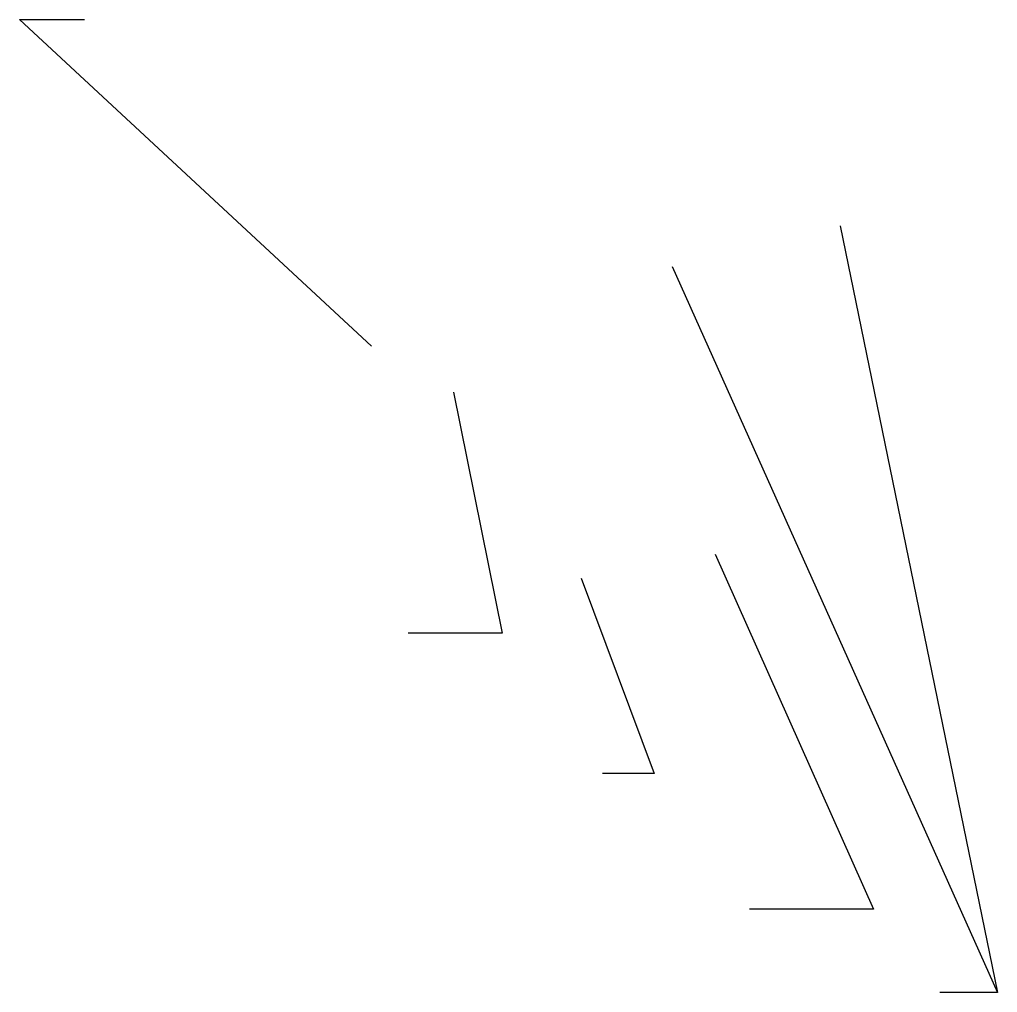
# Paper-space layout 'Layout1' of a CAD drawing. Extents: x 14.58 to 23.44, y 19.28 to 28.08.
import ezdxf

# ---------------------------------------------------------------- set-up
doc = ezdxf.new("R2010")
doc.units = 0
doc.header["$LTSCALE"] = 0.39999
doc.layers.add('STRCTR', color=7, linetype='CONTINUOUS')

psp = doc.layouts.get("Layout1")

# ---------------------------------------------------------------- linework, layer by layer
at = {"layer": 'STRCTR', "color": 0, "linetype": 'CONTINUOUS'}
psp.add_line((20.4926, 25.8487), (23.4375, 19.2758), dxfattribs=at)
at = {"layer": 'STRCTR', "color": 0, "linetype": 'CONTINUOUS', "extrusion": (0, 0, -1), "flags": 128}
for points in [[(-17.7685, 25.1265), (-14.5817, 28.0847), (-15.171, 28.0847)], [(-22.0135, 26.2168), (-23.4375, 19.2758), (-22.9159, 19.2758)], [(-18.5128, 24.7107), (-18.9526, 22.5287), (-18.101, 22.5287)], [(-20.8809, 23.2454), (-22.3146, 20.0285), (-21.1911, 20.0285)], [(-19.6685, 23.0263), (-20.3297, 21.259), (-19.8607, 21.259)]]:
    psp.add_lwpolyline(points, dxfattribs=at)

doc.saveas('drawing.dxf')
